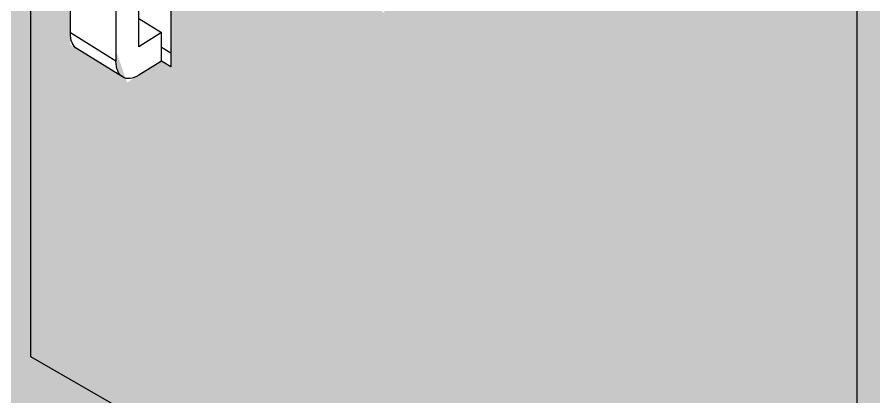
# Model space of a CAD drawing. Header units: metres. Extents: x 81 to 650, y -25 to 177.
# Drawn here: x 328.7482 to 329.1842, y 36.2893 to 36.4824 of the extents above; entities that cross this region are included whole.
import ezdxf

# ---------------------------------------------------------------- set-up
doc = ezdxf.new("R2010")
doc.units = ezdxf.units.M
doc.layers.add('EQUIPOS', color=7, linetype='Continuous', true_color=0xc7c7c7)

# ---------------------------------------------------------------- blocks, each defined once
blk = doc.blocks.new('A$C144aec66')
for p, q in [((0.03316756437084223, 0.1842766910864668), (0.01658378218542111, 0.1747279406336304)), ((0.03316756437084223, 0.1842766910864668), (0.07299535392041889, 0.1613384751659339)), ((0.04974712830301087, 0.1556280105975532), (0.01658378218542111, 0.1747279406336304)), ((0.06633091048843198, 0.1651767610503896), (0.04974712830301087, 0.1556280105975532)), ((0.06633091048843198, 0.1462090399406009), (0.06633091048843198, 0.1651767610503896)), ((0.07299535392041889, 0.1613384751659623), (0.07299535392041889, 0.007956703952771704)), ((0, 0.146006468779234), (0.03316334611758975, 0.126906538743043)), ((0, 0.03097014036930545), (0, 0.146006468779234)), ((0.04974712830301087, 0.1366602894877644), (0.06633091048843198, 0.1462090399406009)), ((0.04974712830301087, 0.02162396107794962), (0.04974712830301087, 0.1366602894877644)), ((0.03316334611758975, 0.126906538743043), (0.03316334611758975, 0.01187021033322821)), ((0.04974712830301087, 0.04072389126852727), (0.06633091048843198, 0.03117271153078605)), ((0.03316334611758975, 0.01187021033322821), (0, 0.03097014036930545)), ((0.06633091048843198, 0.03117271153078605), (0.04974712830301087, 0.02162396107794962)), ((0.06633091048843198, 0.01179498983722738), (0.06633091048843198, 0.03117271153078605)), ((0.03804294740950809, 0.001096907183779194), (0.004879601291918334, 0.02019683721985643)), ((0.06633091048843198, 0.0213449549325162), (0.07299535392041889, 0.01750666904819553)), ((0.06633091048843198, 0.01179498983722738), (0.04974712830301087, 0.002246239384390947)), ((0.07299535392041889, 0.007956703952821442), (0.06633091048843198, 0.01179498983722738))]:
    blk.add_line(p, q)
for centre, major_axis, ratio, start_param, end_param in [((0.01658378218542111, 0.1555552192319567), (-0.01170418089349588, -0.02032205360226848), 0.5781298780468286, 3.925088907392547, 5.495885234187294), ((0.04974712830301087, 0.1364552891958795), (0.01170418089349831, 0.02032205360226709), 0.5781298780468288, 0.7834962538030981, 2.354292580598072), ((0.01658378218542111, 0.04051889082214188), (-0.01170418089349708, -0.02032205360226776), 0.5781298780468288, 5.495885234187579, 6.283185307179723), ((0.04974712830301087, 0.02141896078606464), (-0.01170418089349709, -0.02032205360226778), 0.5781298780468286, 5.495885234187693, 7.066681560982511)]:
    blk.add_ellipse(centre, major_axis=major_axis, ratio=ratio, start_param=start_param, end_param=end_param)

msp = doc.modelspace()

# ---------------------------------------------------------------- hatches: boundary and pattern name
at = {"layer": 'EQUIPOS', "transparency": 33554687}
h = msp.add_hatch(color=256, dxfattribs=at)
h.dxf.hatch_style = 1
h.paths.add_polyline_path([(328.7370555785359, 37.50262693715194), (328.7370555785359, 36.20119234135774), (329.2056110387433, 35.93136919703679), (329.2056110387432, 37.23280379283107)])
h.paths.add_polyline_path([(328.7558203600911, 37.46772837764835), (329.1762173872494, 37.22563783049991), (329.1762173872495, 36.78016016124246), (328.7558203600911, 37.02225070839092)], flags=16)
h.paths.add_polyline_path([(328.7551981347276, 37.00837880589518), (329.1755951618859, 36.76628825874673), (329.175595161886, 36.06766145241784), (328.7551981347276, 36.3097519995663)], flags=16)
h.paths.add_polyline_path([(328.7551379538838, 36.28640590512924), (329.173420959335, 36.04351076509875), (329.1734209593351, 35.97503377458379), (328.7551379538838, 36.21792891461429)], flags=16)
h = msp.add_hatch(color=256, dxfattribs=at)
h.dxf.hatch_style = 1
h.paths.add_polyline_path([(329.1755951618859, 36.76628825874673), (328.7551981347276, 37.00837880589518), (328.7551981347276, 36.3097519995663), (329.175595161886, 36.06766145241784)])
edge = h.paths.add_edge_path(flags=16)
edge.add_line((329.0103655802021, 36.5315006330007), (329.0122746359042, 36.53483055180737))
edge.add_spline(control_points=[(329.0046413487048, 36.52740350130119), (329.0045337995352, 36.53910795560962), (329.0145662444555, 36.53495150222938)], knot_values=[0, 0, 0, 1.447008866632429, 1.447008866632429, 1.447008866632429], weights=[1, 0.7494903477797863, 1], degree=2, periodic=0)
edge.add_ellipse((329.0138695902237, 36.51971355779221), major_axis=(-0.006513735215110415, 0.01119283966494219), ratio=0.5811277015034196, start_angle=337.33334888226767, end_angle=444.45536563109886, ccw=False)
edge = h.paths.add_edge_path(flags=16)
edge.add_spline(control_points=[(329.020972991113, 36.53527626195577), (329.0280634552372, 36.53020844645459), (329.0303818776536, 36.52111232955825), (329.0327003000701, 36.5120162126619), (329.0276505482019, 36.50907748151273)], knot_values=[1, 1, 1.000000000000457, 2.115077442268634, 2.115077442268634, 3.230154884537267, 3.230154884537267, 3.230154884537267], weights=[0.9999999999999378, 0.8485599407667667, 1, 0.8485599407667045, 1], degree=2, periodic=0)
edge.add_spline(control_points=[(329.024212395717, 36.50707662957646), (329.0214348498803, 36.50546022134841), (329.0175348386277, 36.50711743961909)], knot_values=[0.7106064474476022, 0.7106064474476022, 0.7106064474476022, 1.374090073121666, 1.374090073121666, 1.374090073121666], weights=[0.8758401146788398, 0.8852476502114346, 1], degree=2, periodic=0)
edge.add_line((329.0175348386277, 36.50711743961909), (329.0096315530451, 36.50251807867438))
edge.add_line((329.0096315530451, 36.50251807867438), (329.0096315530451, 36.53590318983849))
edge.add_spline(control_points=[(329.0079919178282, 36.53494899501647), (329.0097109940708, 36.53594942098466), (329.0114300703133, 36.53694984695286)], knot_values=[0.6516988334550824, 0.6516988334550824, 0.6516988334550824, 1.651698833455082, 1.651698833455082, 1.651698833455082], weights=[1, 1, 1], degree=2, periodic=0)
edge.add_spline(control_points=[(329.0209729911129, 36.53537965475207), (329.0209729911129, 36.5353279583539), (329.0209729911129, 36.53527626195577)], knot_values=[3.23015488453681, 3.23015488453681, 3.23015488453681, 4.23015488453681, 4.23015488453681, 4.230154884537267], weights=[1, 1, 1], degree=2, periodic=0)
edge = h.paths.add_edge_path(flags=0)
edge.add_spline(control_points=[(329.015302272079, 36.52527906162049), (329.0196003176448, 36.5215535209279), (329.0196003176447, 36.51644800788353), (329.0196003176448, 36.51134249483916), (329.015302272079, 36.5125152790096)], knot_values=[1, 1, 1, 2.318116071652858, 2.318116071652858, 3.636232143305715, 3.636232143305715, 3.636232143305715], weights=[1, 0.7905694150420827, 1, 0.7905694150420827, 1], degree=2, periodic=0)
edge.add_spline(control_points=[(329.015302272079, 36.5125152790096), (329.0173613245692, 36.51371355604355), (329.0194203770594, 36.5149118330775)], knot_values=[0, 0, 0, 1, 1, 1], weights=[1, 1, 1], degree=2, periodic=0)
h.paths.add_polyline_path([(329.0000449082229, 36.57406838787333), (328.921680951205, 36.61950867450773), (328.921680951205, 36.70996646600057), (329.0000449082228, 36.66452617936618)], flags=16)
edge = h.paths.add_edge_path(flags=16)
edge.add_line((328.9723853057335, 36.55317410819642), (328.9742943614356, 36.55650402700302))
edge.add_spline(control_points=[(328.9666610742361, 36.54907697649683), (328.9665535250665, 36.56078143080527), (328.9765859699868, 36.55662497742502)], knot_values=[0, 0, 0, 1.447008866632429, 1.447008866632429, 1.447008866632429], weights=[1, 0.7494903477797863, 1], degree=2, periodic=0)
edge.add_ellipse((328.975889315755, 36.54138703298786), major_axis=(-0.006513735215110415, 0.01119283966494219), ratio=0.5811277015034196, start_angle=337.33334888226767, end_angle=444.45536563109886, ccw=False)
edge = h.paths.add_edge_path(flags=16)
edge.add_spline(control_points=[(328.9829927166442, 36.55694973715139), (328.9900831807684, 36.5518819216502), (328.9924016031849, 36.54278580475389), (328.9947200256014, 36.53368968785754), (328.9896702737332, 36.53075095670838)], knot_values=[1, 1, 1.000000000003614, 2.115077442268634, 2.115077442268634, 3.230154884537267, 3.230154884537267, 3.230154884537267], weights=[0.9999999999995092, 0.8485599407671953, 1, 0.8485599407667045, 1], degree=2, periodic=0)
edge.add_spline(control_points=[(328.9862321212483, 36.52875010477212), (328.9834545754117, 36.52713369654406), (328.9795545641591, 36.52879091481473)], knot_values=[0.7106064474476019, 0.7106064474476019, 0.7106064474476019, 1.374090073120741, 1.374090073120741, 1.374090073120741], weights=[0.8758401146788659, 0.8852476502115945, 1], degree=2, periodic=0)
edge.add_line((328.9795545641591, 36.52879091481473), (328.9716512785764, 36.52419155387006))
edge.add_line((328.9716512785764, 36.52419155387006), (328.9716512785764, 36.55757666503413))
edge.add_spline(control_points=[(328.9700116433595, 36.55662247021211), (328.9717307196021, 36.5576228961803), (328.9734497958446, 36.5586233221485)], knot_values=[0.6516988334550824, 0.6516988334550824, 0.6516988334550824, 1.651698833455082, 1.651698833455082, 1.651698833455082], weights=[1, 1, 1], degree=2, periodic=0)
edge.add_spline(control_points=[(328.9829927166442, 36.55705312994771), (328.9829927166442, 36.55700143354954), (328.9829927166442, 36.55694973715141)], knot_values=[3.230154884533653, 3.230154884533653, 3.230154884533653, 4.230154884533653, 4.230154884533653, 4.230154884537267], weights=[1, 1, 1], degree=2, periodic=0)
edge = h.paths.add_edge_path(flags=0)
edge.add_spline(control_points=[(328.9773219976103, 36.54695253681614), (328.981620043176, 36.54322699612354), (328.981620043176, 36.53812148307918), (328.981620043176, 36.53301597003481), (328.9773219976104, 36.53418875420525)], knot_values=[1, 1, 1, 2.318116071652858, 2.318116071652858, 3.636232143305715, 3.636232143305715, 3.636232143305715], weights=[1, 0.7905694150420827, 1, 0.7905694150420827, 1], degree=2, periodic=0)
edge.add_spline(control_points=[(328.9773219976104, 36.53418875420525), (328.9793810501005, 36.5353870312392), (328.9814401025907, 36.53658530827315)], knot_values=[0, 0, 0, 1, 1, 1], weights=[1, 1, 1], degree=2, periodic=0)
h.paths.add_polyline_path([(329.0265398082548, 36.67505133951638), (328.904925842201, 36.74488504396501), (328.904925842201, 36.77482434029496), (329.0265398082547, 36.70499063584634)], flags=16)
edge = h.paths.add_edge_path(flags=16)
edge.add_line((328.9316933339717, 36.57484758339206), (328.9336023896738, 36.57817750219867))
edge.add_spline(control_points=[(328.9259691024743, 36.57075045169248), (328.9258615533047, 36.58245490600091), (328.935893998225, 36.57829845262066)], knot_values=[0, 0, 0, 1.447008866632429, 1.447008866632429, 1.447008866632429], weights=[1, 0.7494903477797863, 1], degree=2, periodic=0)
edge.add_ellipse((328.9351973439932, 36.5630605081835), major_axis=(-0.006513735215110415, 0.01119283966494219), ratio=0.5811277015034196, start_angle=337.33334888226767, end_angle=444.45536563109886, ccw=False)
edge = h.paths.add_edge_path(flags=16)
edge.add_spline(control_points=[(328.9423007448824, 36.57862321234703), (328.9493912090066, 36.57355539684585), (328.9517096314231, 36.56445927994953), (328.9540280538395, 36.55536316305318), (328.9489783019715, 36.55242443190402)], knot_values=[1, 1, 1.000000000002898, 2.115077442268634, 2.115077442268634, 3.230154884537267, 3.230154884537267, 3.230154884537267], weights=[0.9999999999996064, 0.8485599407670981, 1, 0.8485599407667045, 1], degree=2, periodic=0)
edge.add_spline(control_points=[(328.9455401494865, 36.55042357996771), (328.9427626036498, 36.54880717173972), (328.9388625923972, 36.55046439001037)], knot_values=[0.7106064474476022, 0.7106064474476022, 0.7106064474476022, 1.374090073113081, 1.374090073113081, 1.374090073113081], weights=[0.8758401146790833, 0.8852476502129194, 1], degree=2, periodic=0)
edge.add_line((328.9388625923972, 36.55046439001037), (328.9309593068145, 36.54586502906572))
edge.add_line((328.9309593068145, 36.54586502906572), (328.9309593068145, 36.57925014022977))
edge.add_spline(control_points=[(328.9293196715977, 36.57829594540775), (328.9310387478403, 36.57929637137594), (328.9327578240828, 36.58029679734414)], knot_values=[0.6516988334550824, 0.6516988334550824, 0.6516988334550824, 1.651698833455082, 1.651698833455082, 1.651698833455082], weights=[1, 1, 1], degree=2, periodic=0)
edge.add_spline(control_points=[(328.9423007448823, 36.57872660514335), (328.9423007448823, 36.57867490874519), (328.9423007448823, 36.57862321234705)], knot_values=[3.230154884534369, 3.230154884534369, 3.230154884534369, 4.230154884534369, 4.230154884534369, 4.230154884537267], weights=[1, 1, 1], degree=2, periodic=0)
edge = h.paths.add_edge_path(flags=0)
edge.add_spline(control_points=[(328.9366300258484, 36.56862601201179), (328.9409280714141, 36.56490047131919), (328.9409280714142, 36.55979495827483), (328.9409280714141, 36.55468944523046), (328.9366300258486, 36.55586222940089)], knot_values=[1, 1, 1, 2.318116071652858, 2.318116071652858, 3.636232143305715, 3.636232143305715, 3.636232143305715], weights=[1, 0.7905694150420827, 1, 0.7905694150420827, 1], degree=2, periodic=0)
edge.add_spline(control_points=[(328.9366300258486, 36.55586222940089), (328.9386890783387, 36.55706050643484), (328.9407481308289, 36.55825878346879)], knot_values=[0, 0, 0, 1, 1, 1], weights=[1, 1, 1], degree=2, periodic=0)
edge = h.paths.add_edge_path(flags=16)
edge.add_line((328.9348167860468, 36.51366363914789), (328.9367258417489, 36.51699355795451))
edge.add_spline(control_points=[(328.9290925545494, 36.50956650744831), (328.9289850053798, 36.52127096175675), (328.9390174503001, 36.5171145083765)], knot_values=[0, 0, 0, 1.447008866632429, 1.447008866632429, 1.447008866632429], weights=[1, 0.7494903477797863, 1], degree=2, periodic=0)
edge.add_ellipse((328.9383207960683, 36.50187656393933), major_axis=(-0.006513735215110415, 0.01119283966494219), ratio=0.5811277015034196, start_angle=337.33334888226767, end_angle=444.45536563109886, ccw=False)
edge = h.paths.add_edge_path(flags=16)
edge.add_spline(control_points=[(328.9454241969574, 36.51743926810288), (328.9525146610818, 36.5123714526017), (328.9548330834982, 36.50327533570537), (328.9571515059146, 36.49417921880902), (328.9521017540466, 36.49124048765986)], knot_values=[1, 1, 1.000000000002189, 2.115077442268634, 2.115077442268634, 3.230154884537267, 3.230154884537267, 3.230154884537267], weights=[0.9999999999997027, 0.8485599407670018, 1, 0.8485599407667045, 1], degree=2, periodic=0)
edge.add_spline(control_points=[(328.9486636015616, 36.48923963572355), (328.9458860557249, 36.48762322749555), (328.9419860444723, 36.48928044576621)], knot_values=[0.7106064474476019, 0.7106064474476019, 0.7106064474476019, 1.374090073113028, 1.374090073113028, 1.374090073113028], weights=[0.8758401146790847, 0.8852476502129285, 1], degree=2, periodic=0)
edge.add_line((328.9419860444723, 36.48928044576621), (328.9340827588896, 36.48468108482155))
edge.add_line((328.9340827588896, 36.48468108482155), (328.9340827588896, 36.5180661959856))
edge.add_spline(control_points=[(328.9324431236728, 36.51711200116359), (328.9341621999154, 36.51811242713178), (328.9358812761579, 36.51911285309998)], knot_values=[0.6516988334550824, 0.6516988334550824, 0.6516988334550824, 1.651698833455082, 1.651698833455082, 1.651698833455082], weights=[1, 1, 1], degree=2, periodic=0)
edge.add_spline(control_points=[(328.9454241969574, 36.51754266089919), (328.9454241969574, 36.51749096450102), (328.9454241969574, 36.51743926810288)], knot_values=[3.230154884535079, 3.230154884535079, 3.230154884535079, 4.230154884535079, 4.230154884535079, 4.230154884537267], weights=[1, 1, 1], degree=2, periodic=0)
edge = h.paths.add_edge_path(flags=0)
edge.add_spline(control_points=[(328.9397534779235, 36.50744206776762), (328.9440515234892, 36.50371652707502), (328.9440515234893, 36.49861101403066), (328.9440515234892, 36.49350550098629), (328.9397534779237, 36.49467828515673)], knot_values=[1, 1, 1, 2.318116071652858, 2.318116071652858, 3.636232143305715, 3.636232143305715, 3.636232143305715], weights=[1, 0.7905694150420827, 1, 0.7905694150420827, 1], degree=2, periodic=0)
edge.add_spline(control_points=[(328.9397534779237, 36.49467828515673), (328.9418125304138, 36.49587656219068), (328.943871582904, 36.49707483922463)], knot_values=[0, 0, 0, 1, 1, 1], weights=[1, 1, 1], degree=2, periodic=0)
edge = h.paths.add_edge_path(flags=16)
edge.add_spline(control_points=[(328.9052258984341, 36.60119954697296), (328.9123163625583, 36.59613173147181), (328.9146347849748, 36.58703561457546), (328.9169532073912, 36.5779394976791), (328.9119034555231, 36.57500076652993)], knot_values=[1, 1, 1.000000000000861, 2.115077442268634, 2.115077442268634, 3.230154884537267, 3.230154884537267, 3.230154884537267], weights=[0.9999999999998831, 0.8485599407668214, 1, 0.8485599407667045, 1], degree=2, periodic=0)
edge.add_spline(control_points=[(328.9084653030381, 36.57299991459362), (328.9056877572015, 36.57138350636564), (328.9017877459489, 36.57304072463629)], knot_values=[0.7106064474476022, 0.7106064474476022, 0.7106064474476022, 1.374090073111188, 1.374090073111188, 1.374090073111188], weights=[0.8758401146791368, 0.8852476502132467, 1], degree=2, periodic=0)
edge.add_line((328.9017877459489, 36.57304072463629), (328.8938844603663, 36.56844136369165))
edge.add_line((328.8938844603663, 36.56844136369165), (328.8938844603663, 36.57360109660302))
edge.add_line((328.8938844603663, 36.57360109660302), (328.8910190966558, 36.57526405124295))
edge.add_line((328.8910190966558, 36.57526405124295), (328.8910190966558, 36.5829507065169))
edge.add_ellipse((328.8981224975449, 36.58563684280941), major_axis=(-0.006513735215110415, 0.01119283966494219), ratio=0.5811277015034196, start_angle=405.56790827844816, end_angle=444.45536563109886, ccw=False)
edge.add_ellipse((328.8981224975449, 36.58563684280941), major_axis=(-0.006513735215110415, 0.01119283966494219), ratio=0.5811277015034196, start_angle=337.33334888226767, end_angle=405.56790827844816, ccw=False)
edge.add_spline(control_points=[(328.8888942560259, 36.59332678631839), (328.8888431129008, 36.59889263469545), (328.8922448251494, 36.60087228003373)], knot_values=[0.6548292671976501, 0.6548292671976501, 0.6548292671976501, 1.447008866632429, 1.447008866632429, 1.447008866632429], weights=[1, 0.8628559641018669, 0.8758736997421379], degree=2, periodic=0)
edge.add_line((328.8966958532131, 36.60616362958158), (328.905225898434, 36.60130293976926))
edge.add_spline(control_points=[(328.905225898434, 36.60130293976926), (328.905225898434, 36.6012512433711), (328.9052258984341, 36.60119954697297)], knot_values=[3.230154884536406, 3.230154884536406, 3.230154884536406, 4.230154884536406, 4.230154884536406, 4.230154884537267], weights=[1, 1, 1], degree=2, periodic=0)
edge = h.paths.add_edge_path(flags=0)
edge.add_spline(control_points=[(328.8995551794001, 36.5912023466377), (328.903853224966, 36.5874768059451), (328.9038532249659, 36.58237129290074), (328.903853224966, 36.57726577985637), (328.8995551794002, 36.5784385640268)], knot_values=[1, 1, 1, 2.318116071652858, 2.318116071652858, 3.636232143305715, 3.636232143305715, 3.636232143305715], weights=[1, 0.7905694150420827, 1, 0.7905694150420827, 1], degree=2, periodic=0)
edge.add_spline(control_points=[(328.8995551794002, 36.5784385640268), (328.9016142318904, 36.57963684106075), (328.9036732843806, 36.5808351180947)], knot_values=[0, 0, 0, 1, 1, 1], weights=[1, 1, 1], degree=2, periodic=0)
edge = h.paths.add_edge_path(flags=16)
edge.add_line((328.8263963917846, 36.57215246270012), (328.8263963917846, 36.45711613429029))
edge.add_line((328.8263963917846, 36.45711613429029), (328.8217312813823, 36.45999484870359))
edge.add_line((328.8217312813823, 36.45999484870359), (328.8041981457046, 36.44917837308846))
edge.add_ellipse((328.8101226338524, 36.46721282691522), major_axis=(0.007786846462442474, 0.01546851260900597), ratio=0.5565906489776464, start_angle=132.127279993567, end_angle=177.2362513862288)
edge.add_line((328.801929707227, 36.45197128671347), (328.7752996440403, 36.46840398392939))
edge.add_line((328.7752996440403, 36.46840398392939), (328.7752996440403, 36.56907679803718))
edge.add_ellipse((328.7869082915701, 36.56781502074964), major_axis=(0.00778684646244701, 0.01546851260901223), ratio=0.5565906489771557, start_angle=42.127279993417574, end_angle=132.1272799935465, ccw=False)
edge.add_line((328.7951076924828, 36.5914598792205), (328.8263963917846, 36.57215246270012))
h.paths.add_polyline_path([(328.8217312813823, 36.47452813997376), (328.8157581201602, 36.47084319998977), (328.8217312813823, 36.46715732252506)], flags=0)

# ---------------------------------------------------------------- linework, layer by layer
msp.add_lwpolyline([(329.175595161886, 36.06766145241784), (328.7551981347276, 36.3097519995663), (328.7551981347276, 37.00837880589518), (329.1755951618859, 36.76628825874673)], close=True)

# ---------------------------------------------------------------- block references
at = {"xscale": 0.7, "yscale": 0.75}
msp.add_blockref('A$C144aec66', (328.7752996440403, 36.45114860632567), dxfattribs=at)

doc.saveas('drawing.dxf')
